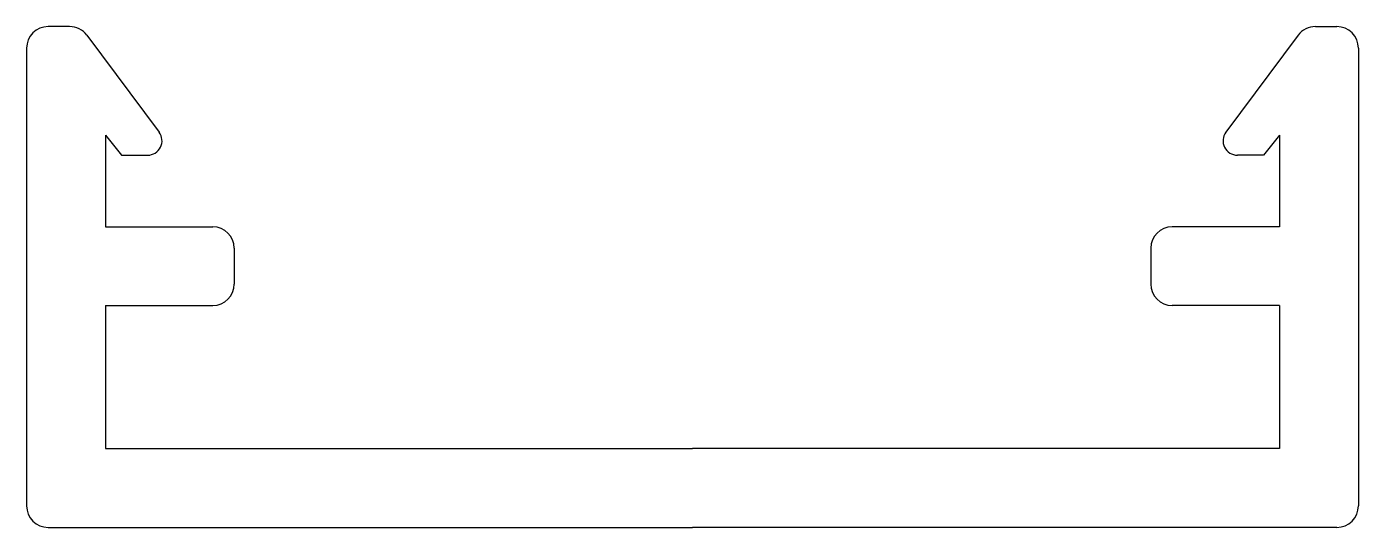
# Model space of a CAD drawing. Extents: x 433.2 to 451.8, y 724.9 to 731.8.
import ezdxf

# ---------------------------------------------------------------- set-up
doc = ezdxf.new("R2010")
doc.units = 0
doc.layers.get('0').update_dxf_attribs({"linetype": 'CONTINUOUS'})

msp = doc.modelspace()

# ---------------------------------------------------------------- linework, layer by layer
for p, q in [((433.849, 731.849), (433.549, 731.849)), ((434.09, 731.728), (435.1, 730.373)), ((451.009, 731.728), (449.998, 730.373)), ((451.249, 731.849), (451.549, 731.849)), ((433.249, 731.549), (433.249, 725.153)), ((451.849, 731.549), (451.849, 725.153)), ((434.349, 730.334), (434.349, 729.053)), ((434.349, 730.334), (434.574, 730.053)), ((450.749, 730.334), (450.524, 730.053)), ((450.749, 730.334), (450.749, 729.053)), ((434.574, 730.053), (434.94, 730.053)), ((450.524, 730.053), (450.159, 730.053)), ((434.349, 729.053), (435.849, 729.053)), ((450.749, 729.053), (449.249, 729.053)), ((436.149, 728.753), (436.149, 728.253)), ((448.949, 728.753), (448.949, 728.253)), ((434.349, 727.953), (434.349, 725.953)), ((434.349, 727.953), (435.849, 727.953)), ((450.749, 727.953), (449.249, 727.953)), ((450.749, 727.953), (450.749, 725.953)), ((434.349, 725.953), (442.549, 725.953)), ((450.749, 725.953), (442.549, 725.953)), ((433.549, 724.853), (442.549, 724.853)), ((451.549, 724.853), (442.549, 724.853))]:
    msp.add_line(p, q)
for centre, radius, start, end in [((433.549, 731.549), 0.3, 90, 180), ((433.849, 731.549), 0.3, 36.7031, 90), ((451.249, 731.549), 0.3, 90, 143.2969), ((451.549, 731.549), 0.3, 0, 90), ((434.94, 730.253), 0.2, 270, 36.703), ((450.159, 730.253), 0.2, 143.2969, 270), ((435.849, 728.753), 0.3, 0, 90), ((449.249, 728.753), 0.3, 90, 180), ((435.849, 728.253), 0.3, 270, 0), ((449.249, 728.253), 0.3, 180, 270), ((433.549, 725.153), 0.3, 180, 270), ((451.549, 725.153), 0.3, 270, 0)]:
    msp.add_arc(centre, radius, start, end)

doc.saveas('drawing.dxf')
